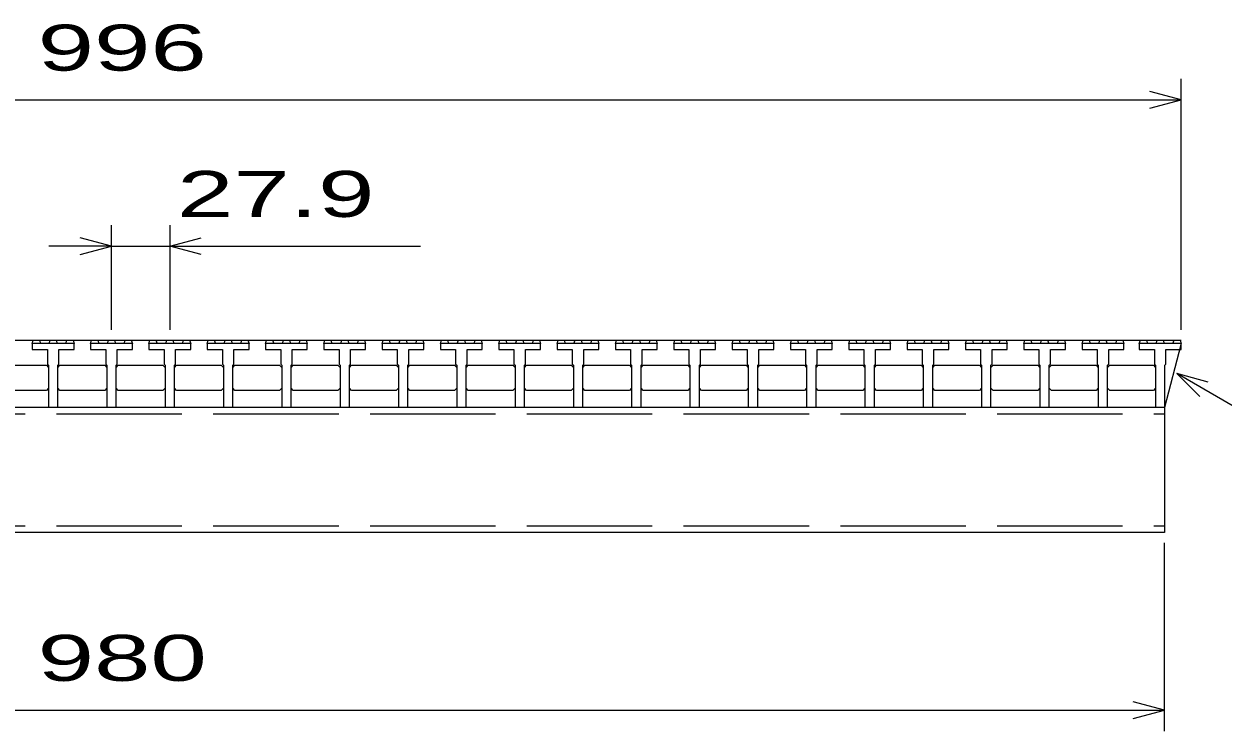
# Model space of a CAD drawing. Units: millimetres, scale not verified. Extents: x -1820 to 1731, y -1282 to 1054.
# Drawn here: x -957 to -383, y -696 to -357 of the extents above; entities that cross this region are included whole.
import ezdxf
from ezdxf.enums import TextEntityAlignment as Align

# ---------------------------------------------------------------- set-up
doc = ezdxf.new("R2010")
doc.units = ezdxf.units.MM
doc.header["$LTSCALE"] = 10
doc.linetypes.add('DASHED', pattern=[7.5, 6, -1.5])
doc.layers.add('16', color=3, linetype='Continuous', lineweight=25)
doc.layers.add('22', color=2, linetype='Continuous', lineweight=25)
doc.styles.add('ベクトル', font='')
doc.styles.get('ベクトル').set_extended_font_data('ベクトル')

msp = doc.modelspace()

# ---------------------------------------------------------------- linework, layer by layer
at = {"layer": '16'}
for p, q in [((-1399, -508.5), (-403, -508.5)), ((-952.6, -510), (-952.1, -508.5)), ((-952.6, -510), (-952.6, -513)), ((-932.6, -510), (-952.6, -510)), ((-952.1, -508.5), (-949.2, -508.5)), ((-949.2, -508.5), (-948.7, -510)), ((-944.55, -510), (-944.05, -508.5)), ((-944.05, -508.5), (-941.15, -508.5)), ((-941.15, -508.5), (-940.65, -510)), ((-936.5, -510), (-936, -508.5)), ((-936, -508.5), (-933.1, -508.5)), ((-933.1, -508.5), (-932.6, -510)), ((-932.6, -513), (-932.6, -510)), ((-924.7, -510), (-924.2, -508.5)), ((-924.7, -510), (-924.7, -513)), ((-904.7, -510), (-924.7, -510)), ((-924.2, -508.5), (-921.3, -508.5)), ((-921.3, -508.5), (-920.8, -510)), ((-916.65, -510), (-916.15, -508.5)), ((-916.15, -508.5), (-913.25, -508.5)), ((-913.25, -508.5), (-912.75, -510)), ((-908.6, -510), (-908.1, -508.5)), ((-908.1, -508.5), (-905.2, -508.5)), ((-905.2, -508.5), (-904.7, -510)), ((-904.7, -513), (-904.7, -510)), ((-896.8, -510), (-896.3, -508.5)), ((-896.8, -510), (-896.8, -513)), ((-876.8, -510), (-896.8, -510)), ((-896.3, -508.5), (-893.4, -508.5)), ((-893.4, -508.5), (-892.9, -510)), ((-888.75, -510), (-888.25, -508.5)), ((-888.25, -508.5), (-885.35, -508.5)), ((-885.35, -508.5), (-884.85, -510)), ((-880.7, -510), (-880.2, -508.5)), ((-880.2, -508.5), (-877.3, -508.5)), ((-877.3, -508.5), (-876.8, -510)), ((-876.8, -513), (-876.8, -510)), ((-868.9, -510), (-868.4, -508.5)), ((-868.9, -510), (-868.9, -513)), ((-848.9, -510), (-868.9, -510)), ((-868.4, -508.5), (-865.5, -508.5)), ((-865.5, -508.5), (-865, -510)), ((-860.85, -510), (-860.35, -508.5)), ((-860.35, -508.5), (-857.45, -508.5)), ((-857.45, -508.5), (-856.95, -510)), ((-852.8, -510), (-852.3, -508.5)), ((-852.3, -508.5), (-849.4, -508.5)), ((-849.4, -508.5), (-848.9, -510)), ((-848.9, -513), (-848.9, -510)), ((-841, -510), (-840.5, -508.5)), ((-841, -510), (-841, -513)), ((-821, -510), (-841, -510)), ((-840.5, -508.5), (-837.6, -508.5)), ((-837.6, -508.5), (-837.1, -510)), ((-832.95, -510), (-832.45, -508.5)), ((-832.45, -508.5), (-829.55, -508.5)), ((-829.55, -508.5), (-829.05, -510)), ((-824.9, -510), (-824.4, -508.5)), ((-824.4, -508.5), (-821.5, -508.5)), ((-821.5, -508.5), (-821, -510)), ((-821, -513), (-821, -510)), ((-813.1, -510), (-812.6, -508.5)), ((-813.1, -510), (-813.1, -513)), ((-793.1, -510), (-813.1, -510)), ((-812.6, -508.5), (-809.7, -508.5)), ((-809.7, -508.5), (-809.2, -510)), ((-805.05, -510), (-804.55, -508.5)), ((-804.55, -508.5), (-801.65, -508.5)), ((-801.65, -508.5), (-801.15, -510)), ((-797, -510), (-796.5, -508.5)), ((-796.5, -508.5), (-793.6, -508.5)), ((-793.6, -508.5), (-793.1, -510)), ((-793.1, -513), (-793.1, -510)), ((-785.2, -510), (-784.7, -508.5)), ((-785.2, -510), (-785.2, -513)), ((-765.2, -510), (-785.2, -510)), ((-784.7, -508.5), (-781.8, -508.5)), ((-781.8, -508.5), (-781.3, -510)), ((-777.15, -510), (-776.65, -508.5)), ((-776.65, -508.5), (-773.75, -508.5)), ((-773.75, -508.5), (-773.25, -510)), ((-769.1, -510), (-768.6, -508.5)), ((-768.6, -508.5), (-765.7, -508.5)), ((-765.7, -508.5), (-765.2, -510)), ((-765.2, -513), (-765.2, -510)), ((-757.3, -510), (-756.8, -508.5)), ((-757.3, -510), (-757.3, -513)), ((-737.3, -510), (-757.3, -510)), ((-756.8, -508.5), (-753.9, -508.5)), ((-753.9, -508.5), (-753.4, -510)), ((-749.25, -510), (-748.75, -508.5)), ((-748.75, -508.5), (-745.85, -508.5)), ((-745.85, -508.5), (-745.35, -510)), ((-741.2, -510), (-740.7, -508.5)), ((-740.7, -508.5), (-737.8, -508.5)), ((-737.8, -508.5), (-737.3, -510)), ((-737.3, -513), (-737.3, -510)), ((-729.4, -510), (-728.9, -508.5)), ((-729.4, -510), (-729.4, -513)), ((-709.4, -510), (-729.4, -510)), ((-728.9, -508.5), (-726, -508.5)), ((-726, -508.5), (-725.5, -510)), ((-721.35, -510), (-720.85, -508.5)), ((-720.85, -508.5), (-717.95, -508.5)), ((-717.95, -508.5), (-717.45, -510)), ((-713.3, -510), (-712.8, -508.5)), ((-712.8, -508.5), (-709.9, -508.5)), ((-709.9, -508.5), (-709.4, -510)), ((-709.4, -513), (-709.4, -510)), ((-701.5, -510), (-701, -508.5)), ((-701.5, -510), (-701.5, -513)), ((-681.5, -510), (-701.5, -510)), ((-701, -508.5), (-698.1, -508.5)), ((-698.1, -508.5), (-697.6, -510)), ((-693.45, -510), (-692.95, -508.5)), ((-692.95, -508.5), (-690.05, -508.5)), ((-690.05, -508.5), (-689.55, -510)), ((-685.4, -510), (-684.9, -508.5)), ((-684.9, -508.5), (-682, -508.5)), ((-682, -508.5), (-681.5, -510)), ((-681.5, -513), (-681.5, -510)), ((-673.6, -510), (-673.1, -508.5)), ((-673.6, -510), (-673.6, -513)), ((-653.6, -510), (-673.6, -510)), ((-673.1, -508.5), (-670.2, -508.5)), ((-670.2, -508.5), (-669.7, -510)), ((-665.55, -510), (-665.05, -508.5)), ((-665.05, -508.5), (-662.15, -508.5)), ((-662.15, -508.5), (-661.65, -510)), ((-657.5, -510), (-657, -508.5)), ((-657, -508.5), (-654.1, -508.5)), ((-654.1, -508.5), (-653.6, -510)), ((-653.6, -513), (-653.6, -510)), ((-645.7, -510), (-645.2, -508.5)), ((-645.7, -510), (-645.7, -513)), ((-625.7, -510), (-645.7, -510)), ((-645.2, -508.5), (-642.3, -508.5)), ((-642.3, -508.5), (-641.8, -510)), ((-637.65, -510), (-637.15, -508.5)), ((-637.15, -508.5), (-634.25, -508.5)), ((-634.25, -508.5), (-633.75, -510)), ((-629.6, -510), (-629.1, -508.5)), ((-629.1, -508.5), (-626.2, -508.5)), ((-626.2, -508.5), (-625.7, -510)), ((-625.7, -513), (-625.7, -510)), ((-617.8, -510), (-617.3, -508.5)), ((-617.8, -510), (-617.8, -513)), ((-597.8, -510), (-617.8, -510)), ((-617.3, -508.5), (-614.4, -508.5)), ((-614.4, -508.5), (-613.9, -510)), ((-609.75, -510), (-609.25, -508.5)), ((-609.25, -508.5), (-606.35, -508.5)), ((-606.35, -508.5), (-605.85, -510)), ((-601.7, -510), (-601.2, -508.5)), ((-601.2, -508.5), (-598.3, -508.5)), ((-598.3, -508.5), (-597.8, -510)), ((-597.8, -513), (-597.8, -510)), ((-589.9, -510), (-589.4, -508.5)), ((-589.9, -510), (-589.9, -513)), ((-569.9, -510), (-589.9, -510)), ((-589.4, -508.5), (-586.5, -508.5)), ((-586.5, -508.5), (-586, -510)), ((-581.85, -510), (-581.35, -508.5)), ((-581.35, -508.5), (-578.45, -508.5)), ((-578.45, -508.5), (-577.95, -510)), ((-573.8, -510), (-573.3, -508.5)), ((-573.3, -508.5), (-570.4, -508.5)), ((-570.4, -508.5), (-569.9, -510)), ((-569.9, -513), (-569.9, -510)), ((-562, -510), (-561.5, -508.5)), ((-562, -510), (-562, -513)), ((-542, -510), (-562, -510)), ((-561.5, -508.5), (-558.6, -508.5)), ((-558.6, -508.5), (-558.1, -510)), ((-553.95, -510), (-553.45, -508.5)), ((-553.45, -508.5), (-550.55, -508.5)), ((-550.55, -508.5), (-550.05, -510)), ((-545.9, -510), (-545.4, -508.5)), ((-545.4, -508.5), (-542.5, -508.5)), ((-542.5, -508.5), (-542, -510)), ((-542, -513), (-542, -510)), ((-534.1, -510), (-533.6, -508.5)), ((-534.1, -510), (-534.1, -513)), ((-514.1, -510), (-534.1, -510)), ((-533.6, -508.5), (-530.7, -508.5)), ((-530.7, -508.5), (-530.2, -510)), ((-526.05, -510), (-525.55, -508.5)), ((-525.55, -508.5), (-522.65, -508.5)), ((-522.65, -508.5), (-522.15, -510)), ((-518, -510), (-517.5, -508.5)), ((-517.5, -508.5), (-514.6, -508.5)), ((-514.6, -508.5), (-514.1, -510)), ((-514.1, -513), (-514.1, -510)), ((-506.2, -510), (-505.7, -508.5)), ((-506.2, -510), (-506.2, -513)), ((-486.2, -510), (-506.2, -510)), ((-505.7, -508.5), (-502.8, -508.5)), ((-502.8, -508.5), (-502.3, -510)), ((-498.15, -510), (-497.65, -508.5)), ((-497.65, -508.5), (-494.75, -508.5)), ((-494.75, -508.5), (-494.25, -510)), ((-490.1, -510), (-489.6, -508.5)), ((-489.6, -508.5), (-486.7, -508.5)), ((-486.7, -508.5), (-486.2, -510)), ((-486.2, -513), (-486.2, -510)), ((-478.3, -510), (-477.8, -508.5)), ((-478.3, -510), (-478.3, -513)), ((-458.3, -510), (-478.3, -510)), ((-477.8, -508.5), (-474.9, -508.5)), ((-474.9, -508.5), (-474.4, -510)), ((-470.25, -510), (-469.75, -508.5)), ((-469.75, -508.5), (-466.85, -508.5)), ((-466.85, -508.5), (-466.35, -510)), ((-462.2, -510), (-461.7, -508.5)), ((-461.7, -508.5), (-458.8, -508.5)), ((-458.8, -508.5), (-458.3, -510)), ((-458.3, -513), (-458.3, -510)), ((-450.4, -510), (-449.9, -508.5)), ((-450.4, -510), (-450.4, -513)), ((-430.4, -510), (-450.4, -510)), ((-449.9, -508.5), (-447, -508.5)), ((-447, -508.5), (-446.5, -510)), ((-442.35, -510), (-441.85, -508.5)), ((-441.85, -508.5), (-438.95, -508.5)), ((-438.95, -508.5), (-438.45, -510)), ((-434.3, -510), (-433.8, -508.5)), ((-433.8, -508.5), (-430.9, -508.5)), ((-430.9, -508.5), (-430.4, -510)), ((-430.4, -513), (-430.4, -510)), ((-423, -510), (-422.5, -508.5)), ((-423, -510), (-423, -513)), ((-403, -510), (-423, -510)), ((-422.5, -508.5), (-419.6, -508.5)), ((-419.6, -508.5), (-419.1, -510)), ((-414.95, -510), (-414.45, -508.5)), ((-414.45, -508.5), (-411.55, -508.5)), ((-411.55, -508.5), (-411.05, -510)), ((-410.75, -540.5), (-403, -510.5)), ((-406.9, -510), (-406.4, -508.5)), ((-406.4, -508.5), (-403.5, -508.5)), ((-403.5, -508.5), (-403, -510)), ((-403, -513), (-403, -510)), ((-952.6, -513), (-945.35, -513)), ((-945.35, -513), (-945.35, -520)), ((-939.85, -520), (-939.85, -513)), ((-939.85, -513), (-932.6, -513)), ((-924.7, -513), (-917.45, -513)), ((-917.45, -513), (-917.45, -520)), ((-911.95, -520), (-911.95, -513)), ((-911.95, -513), (-904.7, -513)), ((-896.8, -513), (-889.55, -513)), ((-889.55, -513), (-889.55, -520)), ((-884.05, -520), (-884.05, -513)), ((-884.05, -513), (-876.8, -513)), ((-868.9, -513), (-861.65, -513)), ((-861.65, -513), (-861.65, -520)), ((-856.15, -520), (-856.15, -513)), ((-856.15, -513), (-848.9, -513)), ((-841, -513), (-833.75, -513)), ((-833.75, -513), (-833.75, -520)), ((-828.25, -520), (-828.25, -513)), ((-828.25, -513), (-821, -513)), ((-813.1, -513), (-805.85, -513)), ((-805.85, -513), (-805.85, -520)), ((-800.35, -520), (-800.35, -513)), ((-800.35, -513), (-793.1, -513)), ((-785.2, -513), (-777.95, -513)), ((-777.95, -513), (-777.95, -520)), ((-772.45, -520), (-772.45, -513)), ((-772.45, -513), (-765.2, -513)), ((-757.3, -513), (-750.05, -513)), ((-750.05, -513), (-750.05, -520)), ((-744.55, -520), (-744.55, -513)), ((-744.55, -513), (-737.3, -513)), ((-729.4, -513), (-722.15, -513)), ((-722.15, -513), (-722.15, -520)), ((-716.65, -520), (-716.65, -513)), ((-716.65, -513), (-709.4, -513)), ((-701.5, -513), (-694.25, -513)), ((-694.25, -513), (-694.25, -520)), ((-688.75, -520), (-688.75, -513)), ((-688.75, -513), (-681.5, -513)), ((-673.6, -513), (-666.35, -513)), ((-666.35, -513), (-666.35, -520)), ((-660.85, -520), (-660.85, -513)), ((-660.85, -513), (-653.6, -513)), ((-645.7, -513), (-638.45, -513)), ((-638.45, -513), (-638.45, -520)), ((-632.95, -520), (-632.95, -513)), ((-632.95, -513), (-625.7, -513)), ((-617.8, -513), (-610.55, -513)), ((-610.55, -513), (-610.55, -520)), ((-605.05, -520), (-605.05, -513)), ((-605.05, -513), (-597.8, -513)), ((-589.9, -513), (-582.65, -513)), ((-582.65, -513), (-582.65, -520)), ((-577.15, -520), (-577.15, -513)), ((-577.15, -513), (-569.9, -513)), ((-562, -513), (-554.75, -513)), ((-554.75, -513), (-554.75, -520)), ((-549.25, -520), (-549.25, -513)), ((-549.25, -513), (-542, -513)), ((-534.1, -513), (-526.85, -513)), ((-526.85, -513), (-526.85, -520)), ((-521.35, -520), (-521.35, -513)), ((-521.35, -513), (-514.1, -513)), ((-506.2, -513), (-498.95, -513)), ((-498.95, -513), (-498.95, -520)), ((-493.45, -520), (-493.45, -513)), ((-493.45, -513), (-486.2, -513)), ((-478.3, -513), (-471.05, -513)), ((-471.05, -513), (-471.05, -520)), ((-465.55, -520), (-465.55, -513)), ((-465.55, -513), (-458.3, -513)), ((-450.4, -513), (-443.15, -513)), ((-443.15, -513), (-443.15, -520)), ((-437.65, -520), (-437.65, -513)), ((-437.65, -513), (-430.4, -513)), ((-423, -513), (-415.75, -513)), ((-415.75, -513), (-415.75, -520)), ((-410.25, -520), (-410.25, -513)), ((-410.25, -513), (-403, -513)), ((-967.25, -520.5), (-945.85, -520.5)), ((-945.85, -520.5), (-944.85, -521.5)), ((-945.35, -520), (-944.85, -520.5)), ((-944.85, -520.5), (-944.85, -540.5)), ((-940.35, -520.5), (-939.85, -520)), ((-940.35, -540.5), (-940.35, -520.5)), ((-940.35, -521.5), (-939.35, -520.5)), ((-939.35, -520.5), (-917.95, -520.5)), ((-917.95, -520.5), (-916.95, -521.5)), ((-917.45, -520), (-916.95, -520.5)), ((-916.95, -520.5), (-916.95, -540.5)), ((-912.45, -520.5), (-911.95, -520)), ((-912.45, -540.5), (-912.45, -520.5)), ((-912.45, -521.5), (-911.45, -520.5)), ((-911.45, -520.5), (-890.05, -520.5)), ((-890.05, -520.5), (-889.05, -521.5)), ((-889.55, -520), (-889.05, -520.5)), ((-889.05, -520.5), (-889.05, -540.5)), ((-884.55, -520.5), (-884.05, -520)), ((-884.55, -540.5), (-884.55, -520.5)), ((-884.55, -521.5), (-883.55, -520.5)), ((-883.55, -520.5), (-862.15, -520.5)), ((-862.15, -520.5), (-861.15, -521.5)), ((-861.65, -520), (-861.15, -520.5)), ((-861.15, -520.5), (-861.15, -540.5)), ((-856.65, -520.5), (-856.15, -520)), ((-856.65, -540.5), (-856.65, -520.5)), ((-856.65, -521.5), (-855.65, -520.5)), ((-855.65, -520.5), (-834.25, -520.5)), ((-834.25, -520.5), (-833.25, -521.5)), ((-833.75, -520), (-833.25, -520.5)), ((-833.25, -520.5), (-833.25, -540.5)), ((-828.75, -520.5), (-828.25, -520)), ((-828.75, -540.5), (-828.75, -520.5)), ((-828.75, -521.5), (-827.75, -520.5)), ((-827.75, -520.5), (-806.35, -520.5)), ((-806.35, -520.5), (-805.35, -521.5)), ((-805.85, -520), (-805.35, -520.5)), ((-805.35, -520.5), (-805.35, -540.5)), ((-800.85, -520.5), (-800.35, -520)), ((-800.85, -540.5), (-800.85, -520.5)), ((-800.85, -521.5), (-799.85, -520.5)), ((-799.85, -520.5), (-778.45, -520.5)), ((-778.45, -520.5), (-777.45, -521.5)), ((-777.95, -520), (-777.45, -520.5)), ((-777.45, -520.5), (-777.45, -540.5)), ((-772.95, -520.5), (-772.45, -520)), ((-772.95, -540.5), (-772.95, -520.5)), ((-772.95, -521.5), (-771.95, -520.5)), ((-771.95, -520.5), (-750.55, -520.5)), ((-750.55, -520.5), (-749.55, -521.5)), ((-750.05, -520), (-749.55, -520.5)), ((-749.55, -520.5), (-749.55, -540.5)), ((-745.05, -520.5), (-744.55, -520)), ((-745.05, -540.5), (-745.05, -520.5)), ((-745.05, -521.5), (-744.05, -520.5)), ((-744.05, -520.5), (-722.65, -520.5)), ((-722.65, -520.5), (-721.65, -521.5)), ((-722.15, -520), (-721.65, -520.5)), ((-721.65, -520.5), (-721.65, -540.5)), ((-717.15, -520.5), (-716.65, -520)), ((-717.15, -540.5), (-717.15, -520.5)), ((-717.15, -521.5), (-716.15, -520.5)), ((-716.15, -520.5), (-694.75, -520.5)), ((-694.75, -520.5), (-693.75, -521.5)), ((-694.25, -520), (-693.75, -520.5)), ((-693.75, -520.5), (-693.75, -540.5)), ((-689.25, -520.5), (-688.75, -520)), ((-689.25, -540.5), (-689.25, -520.5)), ((-689.25, -521.5), (-688.25, -520.5)), ((-688.25, -520.5), (-666.85, -520.5)), ((-666.85, -520.5), (-665.85, -521.5)), ((-666.35, -520), (-665.85, -520.5)), ((-665.85, -520.5), (-665.85, -540.5)), ((-661.35, -520.5), (-660.85, -520)), ((-661.35, -540.5), (-661.35, -520.5)), ((-661.35, -521.5), (-660.35, -520.5)), ((-660.35, -520.5), (-638.95, -520.5)), ((-638.95, -520.5), (-637.95, -521.5)), ((-638.45, -520), (-637.95, -520.5)), ((-637.95, -520.5), (-637.95, -540.5)), ((-633.45, -520.5), (-632.95, -520)), ((-633.45, -540.5), (-633.45, -520.5)), ((-633.45, -521.5), (-632.45, -520.5)), ((-632.45, -520.5), (-611.05, -520.5)), ((-611.05, -520.5), (-610.05, -521.5)), ((-610.55, -520), (-610.05, -520.5)), ((-610.05, -520.5), (-610.05, -540.5)), ((-605.55, -520.5), (-605.05, -520)), ((-605.55, -540.5), (-605.55, -520.5)), ((-605.55, -521.5), (-604.55, -520.5)), ((-604.55, -520.5), (-583.15, -520.5)), ((-583.15, -520.5), (-582.15, -521.5)), ((-582.65, -520), (-582.15, -520.5)), ((-582.15, -520.5), (-582.15, -540.5)), ((-577.65, -520.5), (-577.15, -520)), ((-577.65, -540.5), (-577.65, -520.5)), ((-577.65, -521.5), (-576.65, -520.5)), ((-576.65, -520.5), (-555.25, -520.5)), ((-555.25, -520.5), (-554.25, -521.5)), ((-554.75, -520), (-554.25, -520.5)), ((-554.25, -520.5), (-554.25, -540.5)), ((-549.75, -520.5), (-549.25, -520)), ((-549.75, -540.5), (-549.75, -520.5)), ((-549.75, -521.5), (-548.75, -520.5)), ((-548.75, -520.5), (-527.35, -520.5)), ((-527.35, -520.5), (-526.35, -521.5)), ((-526.85, -520), (-526.35, -520.5)), ((-526.35, -520.5), (-526.35, -540.5)), ((-521.85, -520.5), (-521.35, -520)), ((-521.85, -540.5), (-521.85, -520.5)), ((-521.85, -521.5), (-520.85, -520.5)), ((-520.85, -520.5), (-499.45, -520.5)), ((-499.45, -520.5), (-498.45, -521.5)), ((-498.95, -520), (-498.45, -520.5)), ((-498.45, -520.5), (-498.45, -540.5)), ((-493.95, -520.5), (-493.45, -520)), ((-493.95, -540.5), (-493.95, -520.5)), ((-493.95, -521.5), (-492.95, -520.5)), ((-492.95, -520.5), (-471.55, -520.5)), ((-471.55, -520.5), (-470.55, -521.5)), ((-471.05, -520), (-470.55, -520.5)), ((-470.55, -520.5), (-470.55, -540.5)), ((-466.05, -520.5), (-465.55, -520)), ((-466.05, -540.5), (-466.05, -520.5)), ((-466.05, -521.5), (-465.05, -520.5)), ((-465.05, -520.5), (-443.65, -520.5)), ((-443.65, -520.5), (-442.65, -521.5)), ((-443.15, -520), (-442.65, -520.5)), ((-442.65, -520.5), (-442.65, -540.5)), ((-438.15, -520.5), (-437.65, -520)), ((-438.15, -540.5), (-438.15, -520.5)), ((-438.15, -521.5), (-437.15, -520.5)), ((-437.15, -520.5), (-416.25, -520.5)), ((-416.25, -520.5), (-415.25, -521.5)), ((-415.75, -520), (-415.25, -520.5)), ((-415.25, -520.5), (-415.25, -540.5)), ((-410.75, -520.5), (-410.25, -520)), ((-410.75, -540.5), (-410.75, -520.5)), ((-945.85, -532.5), (-967.25, -532.5)), ((-944.85, -531.5), (-945.85, -532.5)), ((-939.35, -532.5), (-940.35, -531.5)), ((-917.95, -532.5), (-939.35, -532.5)), ((-916.95, -531.5), (-917.95, -532.5)), ((-911.45, -532.5), (-912.45, -531.5)), ((-890.05, -532.5), (-911.45, -532.5)), ((-889.05, -531.5), (-890.05, -532.5)), ((-883.55, -532.5), (-884.55, -531.5)), ((-862.15, -532.5), (-883.55, -532.5)), ((-861.15, -531.5), (-862.15, -532.5)), ((-855.65, -532.5), (-856.65, -531.5)), ((-834.25, -532.5), (-855.65, -532.5)), ((-833.25, -531.5), (-834.25, -532.5)), ((-827.75, -532.5), (-828.75, -531.5)), ((-806.35, -532.5), (-827.75, -532.5)), ((-805.35, -531.5), (-806.35, -532.5)), ((-799.85, -532.5), (-800.85, -531.5)), ((-778.45, -532.5), (-799.85, -532.5)), ((-777.45, -531.5), (-778.45, -532.5)), ((-771.95, -532.5), (-772.95, -531.5)), ((-750.55, -532.5), (-771.95, -532.5)), ((-749.55, -531.5), (-750.55, -532.5)), ((-744.05, -532.5), (-745.05, -531.5)), ((-722.65, -532.5), (-744.05, -532.5)), ((-721.65, -531.5), (-722.65, -532.5)), ((-716.15, -532.5), (-717.15, -531.5)), ((-694.75, -532.5), (-716.15, -532.5)), ((-693.75, -531.5), (-694.75, -532.5)), ((-688.25, -532.5), (-689.25, -531.5)), ((-666.85, -532.5), (-688.25, -532.5)), ((-665.85, -531.5), (-666.85, -532.5)), ((-660.35, -532.5), (-661.35, -531.5)), ((-638.95, -532.5), (-660.35, -532.5)), ((-637.95, -531.5), (-638.95, -532.5)), ((-632.45, -532.5), (-633.45, -531.5)), ((-611.05, -532.5), (-632.45, -532.5)), ((-610.05, -531.5), (-611.05, -532.5)), ((-604.55, -532.5), (-605.55, -531.5)), ((-583.15, -532.5), (-604.55, -532.5)), ((-582.15, -531.5), (-583.15, -532.5)), ((-576.65, -532.5), (-577.65, -531.5)), ((-555.25, -532.5), (-576.65, -532.5)), ((-554.25, -531.5), (-555.25, -532.5)), ((-548.75, -532.5), (-549.75, -531.5)), ((-527.35, -532.5), (-548.75, -532.5)), ((-526.35, -531.5), (-527.35, -532.5)), ((-520.85, -532.5), (-521.85, -531.5)), ((-499.45, -532.5), (-520.85, -532.5)), ((-498.45, -531.5), (-499.45, -532.5)), ((-492.95, -532.5), (-493.95, -531.5)), ((-471.55, -532.5), (-492.95, -532.5)), ((-470.55, -531.5), (-471.55, -532.5)), ((-465.05, -532.5), (-466.05, -531.5)), ((-443.65, -532.5), (-465.05, -532.5)), ((-442.65, -531.5), (-443.65, -532.5)), ((-437.15, -532.5), (-438.15, -531.5)), ((-416.25, -532.5), (-437.15, -532.5)), ((-415.25, -531.5), (-416.25, -532.5)), ((-1391.25, -540.5), (-410.75, -540.5)), ((-1391, -540.5), (-411, -540.5)), ((-944.85, -540.5), (-940.35, -540.5)), ((-916.95, -540.5), (-912.45, -540.5)), ((-889.05, -540.5), (-884.55, -540.5)), ((-861.15, -540.5), (-856.65, -540.5)), ((-833.25, -540.5), (-828.75, -540.5)), ((-805.35, -540.5), (-800.85, -540.5)), ((-777.45, -540.5), (-772.95, -540.5)), ((-749.55, -540.5), (-745.05, -540.5)), ((-721.65, -540.5), (-717.15, -540.5)), ((-693.75, -540.5), (-689.25, -540.5)), ((-665.85, -540.5), (-661.35, -540.5)), ((-637.95, -540.5), (-633.45, -540.5)), ((-610.05, -540.5), (-605.55, -540.5)), ((-582.15, -540.5), (-577.65, -540.5)), ((-554.25, -540.5), (-549.75, -540.5)), ((-526.35, -540.5), (-521.85, -540.5)), ((-498.45, -540.5), (-493.95, -540.5)), ((-470.55, -540.5), (-466.05, -540.5)), ((-442.65, -540.5), (-438.15, -540.5)), ((-415.25, -540.5), (-410.75, -540.5)), ((-411, -540.5), (-411, -600.5)), ((-411, -600.5), (-1391, -600.5))]:
    msp.add_line(p, q, dxfattribs=at)
at = {"layer": '16', "linetype": 'DASHED'}
for p, q in [((-1391, -543.7), (-411, -543.7)), ((-1391, -597.3), (-411, -597.3))]:
    msp.add_line(p, q, dxfattribs=at)
at = {"layer": '22', "color": 4}
for p, q in [((-403, -503.5), (-403, -383.5)), ((-403, -393.5), (-418, -389.5)), ((-1399, -393.5), (-403, -393.5)), ((-418, -397.5), (-403, -393.5)), ((-914.7, -503.5), (-914.7, -453.5)), ((-886.8, -453.5), (-886.8, -503.5)), ((-914.7, -463.5), (-944.7, -463.5)), ((-914.7, -463.5), (-929.7, -459.5)), ((-929.7, -467.5), (-914.7, -463.5)), ((-914.7, -463.5), (-886.8, -463.5)), ((-886.8, -463.5), (-871.8, -459.5)), ((-871.8, -467.5), (-886.8, -463.5)), ((-886.8, -463.5), (-766.8, -463.5)), ((-390, -528.5), (-405, -524.5)), ((-394, -535.5), (-405, -524.5)), ((-368, -545.9), (-405, -524.5)), ((-411, -695.5), (-411, -605.5)), ((-411, -685.5), (-426, -681.5)), ((-1391, -685.5), (-411, -685.5)), ((-426, -689.5), (-411, -685.5))]:
    msp.add_line(p, q, dxfattribs=at)

# ---------------------------------------------------------------- texts
at = {"layer": '22', "style": 'ベクトル', "width": 1.65}
for s, p in [(' 996 ', (-963.5, -368.5)), (' 27.9 ', (-896.8, -438.5)), (' 980 ', (-963.5, -660.5))]:
    msp.add_text(s, height=21.99, dxfattribs=at).set_placement(p, align=Align.MIDDLE_LEFT)

doc.saveas('drawing.dxf')
